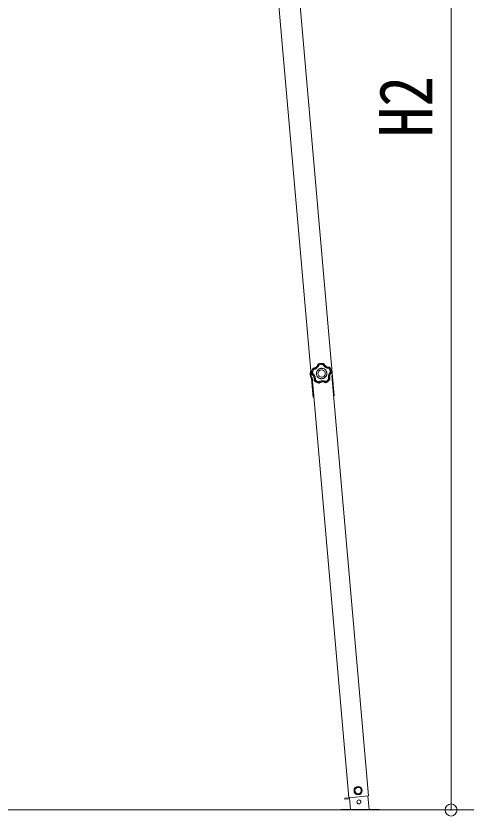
# Model space of a CAD drawing. Units: millimetres at full size; details may follow other scales. Extents: x -6988 to 7066, y -4877 to 4823.
# Drawn here: x -2885 to -1953, y -1542 to 113 of the extents above; entities that cross this region are included whole.
import ezdxf
from ezdxf.enums import TextEntityAlignment as Align

# ---------------------------------------------------------------- set-up
doc = ezdxf.new("R2010")
doc.units = ezdxf.units.MM
doc.header["$LTSCALE"] = 25
doc.header["$PDMODE"] = 32
doc.header["$PDSIZE"] = 25
for name, color, linetype, lineweight in [('0-0_0', 7, 'Continuous', 9), ('0-A_寸法', 6, 'Continuous', 9), ('1-A', 7, 'Continuous', 9)]:
    doc.layers.add(name, color=color, linetype=linetype, lineweight=lineweight)
doc.styles.add('ＭＳ ゴシック', font='')
doc.styles.get('ＭＳ ゴシック').set_extended_font_data('MS Gothic')

msp = doc.modelspace()

# ---------------------------------------------------------------- linework, layer by layer
at = {"layer": '0-0_0'}
msp.add_line((-4869.29, -1529.74), (-1039.74, -1529.74), dxfattribs=at)
at = {"layer": '0-A_寸法'}
for p, q in [((-1984.4, 1378.51), (-1984.4, -1529.69)), ((-1984.4, -1529.69), (-2313.22, -1529.69)), ((-1515.39, -1529.69), (-1984.4, -1529.69))]:
    msp.add_line(p, q, dxfattribs=at)
msp.add_point((-1984.4, -1529.69), dxfattribs=at)
at = {"layer": '1-A', "color": 4}
for p, q in [((-2446.93, 1349.1), (-2269.83, -676.8)), ((-2403.1, 1352.93), (-2226, -672.97)), ((-2195.99, -1504.29), (-2272.03, -634.42)), ((-2155.14, -1500.72), (-2231.18, -630.85))]:
    msp.add_line(p, q, dxfattribs=at)
at = {"layer": '1-A'}
for p, q in [((-2259.19, -607.14), (-2259.5, -607.48)), ((-2259.19, -607.14), (-2259.5, -607.48)), ((-2259.27, -607.79), (-2259.5, -607.48)), ((-2258.95, -607.45), (-2259.27, -607.79)), ((-2258.95, -607.46), (-2259.27, -607.79)), ((-2259.19, -607.14), (-2258.95, -607.45)), ((-2248.29, -606.71), (-2248.1, -606.37)), ((-2247.93, -606.99), (-2248.29, -606.71)), ((-2247.93, -606.99), (-2248.29, -606.71)), ((-2247.74, -606.65), (-2248.1, -606.37)), ((-2247.74, -606.65), (-2248.1, -606.37)), ((-2247.74, -606.65), (-2247.93, -606.99)), ((-2275.42, -622.46), (-2274.71, -622.4)), ((-2275.42, -622.46), (-2274.86, -628.94)), ((-2274.71, -622.4), (-2273.58, -635.35)), ((-2273.22, -627.45), (-2272.86, -627.33)), ((-2273.22, -627.45), (-2273.01, -627.85)), ((-2273.22, -627.45), (-2273.01, -627.85)), ((-2272.64, -627.73), (-2273.01, -627.85)), ((-2272.86, -627.33), (-2272.64, -627.73)), ((-2272.86, -627.33), (-2272.64, -627.73)), ((-2270.15, -616.42), (-2270.54, -616.67)), ((-2270.16, -616.42), (-2270.54, -616.67)), ((-2270.27, -616.95), (-2270.54, -616.67)), ((-2269.89, -616.7), (-2270.27, -616.95)), ((-2269.89, -616.7), (-2270.27, -616.95)), ((-2270.15, -616.42), (-2269.89, -616.7)), ((-2236.17, -614.34), (-2235.95, -614.02)), ((-2235.76, -614.54), (-2236.17, -614.34)), ((-2235.76, -614.54), (-2236.17, -614.34)), ((-2235.53, -614.22), (-2235.95, -614.02)), ((-2235.53, -614.22), (-2235.95, -614.02)), ((-2235.53, -614.22), (-2235.76, -614.54)), ((-2231.91, -624.88), (-2231.75, -624.45)), ((-2231.91, -624.88), (-2231.75, -624.45)), ((-2231.53, -624.95), (-2231.91, -624.88)), ((-2231.75, -624.45), (-2231.37, -624.52)), ((-2231.53, -624.95), (-2231.37, -624.52)), ((-2231.53, -624.95), (-2231.37, -624.52)), ((-2274.29, -635.42), (-2274.86, -628.94)), ((-2274.29, -635.42), (-2273.58, -635.35)), ((-2267.79, -640.75), (-2267.45, -640.58)), ((-2267.79, -640.75), (-2267.67, -641.19)), ((-2267.79, -640.75), (-2267.67, -641.19)), ((-2267.32, -641.02), (-2267.67, -641.19)), ((-2267.45, -640.58), (-2267.32, -641.02)), ((-2267.44, -640.58), (-2267.32, -641.02)), ((-2235.33, -638.79), (-2235.27, -638.33)), ((-2235.33, -638.79), (-2235.26, -638.33)), ((-2234.96, -638.9), (-2235.33, -638.79)), ((-2235.26, -638.33), (-2234.9, -638.45)), ((-2234.96, -638.9), (-2234.9, -638.45)), ((-2234.96, -638.9), (-2234.9, -638.45)), ((-2258.25, -646.69), (-2257.8, -646.61)), ((-2258.25, -646.69), (-2257.8, -646.61)), ((-2258.25, -647.08), (-2258.25, -646.69)), ((-2258.25, -647.08), (-2257.8, -646.99)), ((-2258.25, -647.08), (-2257.8, -646.99)), ((-2257.8, -646.61), (-2257.8, -646.99)), ((-2243.97, -645.64), (-2243.52, -645.66)), ((-2243.92, -646.02), (-2243.97, -645.64)), ((-2243.97, -645.64), (-2243.52, -645.66)), ((-2243.92, -646.02), (-2243.47, -646.04)), ((-2243.92, -646.02), (-2243.47, -646.04)), ((-2243.52, -645.66), (-2243.47, -646.04)), ((-2204.43, -1505.33), (-2194.57, -1504.46)), ((-2204.43, -1505.33), (-2204.26, -1507.32)), ((-2195.99, -1504.29), (-2155.15, -1500.72)), ((-2194.59, -1504.17), (-2192.45, -1528.67)), ((-2154.1, -1528.67), (-2156.54, -1500.83)), ((-2194.39, -1506.46), (-2204.26, -1507.32)), ((-2132.75, -1528.67), (-2212.75, -1528.68)), ((-2212.75, -1529.68), (-2212.75, -1528.68)), ((-2212.75, -1529.68), (-2132.75, -1529.67)), ((-2132.75, -1529.67), (-2132.75, -1528.67))]:
    msp.add_line(p, q, dxfattribs=at)
for points in [[(-2259.5, -607.48), (-2259.71, -608.12), (-2259.95, -608.74), (-2260.18, -609.28), (-2260.33, -609.58), (-2260.48, -609.88), (-2260.65, -610.17), (-2260.82, -610.46), (-2261, -610.75), (-2261.62, -611.64), (-2262.49, -612.64), (-2263.47, -613.56), (-2264.54, -614.36), (-2265.68, -615.05), (-2266.67, -615.51), (-2266.98, -615.64), (-2267.29, -615.76), (-2267.61, -615.87), (-2267.93, -615.97), (-2268.26, -616.06), (-2268.83, -616.2), (-2269.49, -616.33), (-2270.16, -616.42)], [(-2269.89, -616.7), (-2269.23, -616.61), (-2268.58, -616.48), (-2268, -616.34), (-2267.68, -616.25), (-2267.37, -616.15), (-2267.05, -616.04), (-2266.75, -615.92), (-2266.44, -615.8), (-2265.94, -615.58), (-2265.36, -615.28), (-2264.79, -614.96), (-2264.48, -614.76), (-2264.2, -614.58), (-2263.93, -614.39), (-2263.67, -614.19), (-2263.4, -613.98), (-2262.9, -613.55), (-2261.97, -612.62), (-2261.14, -611.6), (-2260.61, -610.8), (-2260.28, -610.23), (-2259.98, -609.64), (-2259.71, -609.04), (-2259.48, -608.42), (-2259.27, -607.79)], [(-2259.27, -607.79), (-2259.24, -607.81), (-2259.16, -607.87), (-2259.05, -607.96), (-2258.9, -608.07), (-2258.72, -608.21), (-2258.53, -608.36), (-2258.31, -608.53), (-2258.08, -608.72), (-2257.84, -608.92), (-2257.6, -609.12), (-2257.85, -609.77), (-2258.13, -610.41), (-2258.4, -610.96), (-2258.57, -611.27), (-2258.74, -611.57), (-2258.92, -611.87), (-2259.11, -612.17), (-2259.3, -612.46), (-2259.92, -613.29), (-2260.83, -614.33), (-2261.83, -615.28), (-2262.19, -615.58), (-2262.46, -615.79), (-2262.74, -616), (-2263.03, -616.2), (-2263.31, -616.39), (-2263.7, -616.64), (-2264.3, -616.99), (-2264.91, -617.3), (-2265.53, -617.59), (-2266.17, -617.85), (-2266.83, -618.08), (-2267.5, -618.28), (-2268.18, -618.44), (-2268.86, -618.58)], [(-2248.1, -606.37), (-2250.89, -606), (-2253.7, -606.01), (-2256.47, -606.39), (-2259.19, -607.14)], [(-2248.1, -606.37), (-2250.89, -606), (-2253.7, -606.01), (-2256.47, -606.39), (-2259.19, -607.14)], [(-2248.29, -606.71), (-2250.97, -606.37), (-2253.67, -606.38), (-2256.34, -606.74), (-2258.95, -607.46)], [(-2258.95, -607.46), (-2258.92, -607.49), (-2258.86, -607.56), (-2258.77, -607.67), (-2258.65, -607.81), (-2258.51, -607.99), (-2258.35, -608.18), (-2258.17, -608.4), (-2257.99, -608.63), (-2257.79, -608.87), (-2257.6, -609.12)], [(-2249.4, -608.55), (-2253.53, -608.38), (-2257.6, -609.12)], [(-2248.29, -606.71), (-2248.31, -606.75), (-2248.36, -606.83), (-2248.44, -606.95), (-2248.54, -607.11), (-2248.66, -607.3), (-2248.79, -607.51), (-2248.93, -607.75), (-2249.08, -608.01), (-2249.24, -608.27), (-2249.4, -608.55)], [(-2247.93, -606.99), (-2247.96, -607.02), (-2248.03, -607.09), (-2248.13, -607.19), (-2248.26, -607.32), (-2248.41, -607.48), (-2248.59, -607.67), (-2248.78, -607.87), (-2248.98, -608.08), (-2249.19, -608.31), (-2249.4, -608.55)], [(-2236.17, -614.34), (-2236.19, -614.38), (-2236.22, -614.47), (-2236.26, -614.6), (-2236.33, -614.78), (-2236.4, -614.99), (-2236.49, -615.22), (-2236.59, -615.48), (-2236.69, -615.76), (-2236.81, -616.05), (-2236.93, -616.34), (-2237.63, -616.3), (-2238.33, -616.23), (-2239.02, -616.13), (-2239.72, -615.99), (-2240.4, -615.82), (-2241.4, -615.5), (-2242.68, -614.97), (-2243.91, -614.32), (-2244.43, -614), (-2244.73, -613.8), (-2245.02, -613.6), (-2245.3, -613.39), (-2245.58, -613.18), (-2245.91, -612.9), (-2246.43, -612.44), (-2246.93, -611.95), (-2247.41, -611.44), (-2247.86, -610.9), (-2248.28, -610.34), (-2248.68, -609.76), (-2249.06, -609.17), (-2249.4, -608.55)], [(-2247.93, -606.99), (-2247.64, -607.59), (-2247.32, -608.17), (-2246.96, -608.73), (-2246.58, -609.28), (-2246.17, -609.8), (-2245.74, -610.3), (-2245.28, -610.77), (-2244.8, -611.22), (-2244.47, -611.5), (-2244.21, -611.71), (-2243.94, -611.91), (-2243.68, -612.1), (-2243.4, -612.28), (-2243.03, -612.52), (-2241.87, -613.14), (-2240.66, -613.64), (-2239.71, -613.93), (-2239.39, -614.01), (-2239.06, -614.08), (-2238.74, -614.14), (-2238.41, -614.2), (-2238.08, -614.24), (-2237.5, -614.3), (-2236.84, -614.34), (-2236.17, -614.34)], [(-2235.95, -614.02), (-2236.62, -614.03), (-2237.29, -613.99), (-2237.87, -613.93), (-2238.21, -613.89), (-2238.54, -613.83), (-2238.87, -613.77), (-2239.2, -613.69), (-2239.52, -613.61), (-2240.56, -613.29), (-2241.79, -612.78), (-2242.96, -612.13), (-2244.06, -611.36), (-2245.06, -610.48), (-2245.8, -609.69), (-2246.02, -609.43), (-2246.23, -609.17), (-2246.43, -608.9), (-2246.63, -608.63), (-2246.81, -608.35), (-2247.12, -607.85), (-2247.45, -607.26), (-2247.74, -606.65)], [(-2270.54, -616.67), (-2271.75, -619.21), (-2272.61, -621.88), (-2273.1, -624.64), (-2273.23, -627.45)], [(-2270.54, -616.67), (-2271.75, -619.21), (-2272.61, -621.88), (-2273.1, -624.64), (-2273.22, -627.45)], [(-2273.01, -627.85), (-2272.46, -628.25), (-2271.94, -628.67), (-2271.5, -629.06), (-2271.26, -629.29), (-2271.02, -629.53), (-2270.79, -629.78), (-2270.57, -630.03), (-2270.35, -630.29), (-2269.7, -631.16), (-2269.01, -632.3), (-2268.45, -633.51), (-2268.01, -634.78), (-2267.72, -636.07), (-2267.58, -637.15), (-2267.55, -637.49), (-2267.54, -637.82), (-2267.53, -638.16), (-2267.54, -638.5), (-2267.55, -638.83), (-2267.59, -639.42), (-2267.68, -640.09), (-2267.79, -640.75)], [(-2270.27, -616.95), (-2271.43, -619.4), (-2272.25, -621.97), (-2272.73, -624.62), (-2272.86, -627.33)], [(-2272.86, -627.33), (-2272.81, -627.31), (-2272.73, -627.27), (-2272.59, -627.22), (-2272.42, -627.15), (-2272.21, -627.07), (-2271.98, -626.97), (-2271.72, -626.87), (-2271.44, -626.77), (-2271.15, -626.66), (-2270.85, -626.55)], [(-2272.64, -627.73), (-2272.6, -627.7), (-2272.52, -627.65), (-2272.41, -627.57), (-2272.26, -627.46), (-2272.07, -627.34), (-2271.86, -627.2), (-2271.63, -627.05), (-2271.38, -626.89), (-2271.12, -626.72), (-2270.85, -626.55), (-2270.31, -626.99), (-2269.79, -627.46), (-2269.35, -627.89), (-2269.11, -628.14), (-2268.87, -628.4), (-2268.64, -628.66), (-2268.42, -628.93), (-2268.21, -629.2), (-2267.6, -630.05), (-2266.89, -631.23), (-2266.3, -632.48), (-2266.13, -632.91), (-2266.01, -633.24), (-2265.9, -633.57), (-2265.8, -633.9), (-2265.7, -634.24), (-2265.59, -634.68), (-2265.44, -635.35), (-2265.33, -636.03), (-2265.25, -636.72), (-2265.2, -637.41), (-2265.19, -638.1), (-2265.21, -638.8), (-2265.26, -639.49), (-2265.34, -640.19)], [(-2267.45, -640.58), (-2267.33, -639.93), (-2267.25, -639.27), (-2267.21, -638.68), (-2267.19, -638.35), (-2267.19, -638.01), (-2267.2, -637.68), (-2267.21, -637.35), (-2267.23, -637.03), (-2267.29, -636.48), (-2267.39, -635.83), (-2267.52, -635.19), (-2267.61, -634.84), (-2267.7, -634.52), (-2267.8, -634.2), (-2267.91, -633.89), (-2268.02, -633.58), (-2268.28, -632.97), (-2268.87, -631.79), (-2269.59, -630.69), (-2270.19, -629.94), (-2270.63, -629.44), (-2271.1, -628.98), (-2271.59, -628.54), (-2272.1, -628.12), (-2272.64, -627.73)], [(-2270.27, -616.95), (-2270.26, -616.96), (-2270.25, -616.98), (-2270.22, -617.01), (-2270.19, -617.05), (-2270.16, -617.09), (-2270.11, -617.14), (-2270.07, -617.2), (-2270.01, -617.27), (-2269.95, -617.34), (-2269.89, -617.41), (-2269.81, -617.51), (-2269.65, -617.69), (-2269.48, -617.88), (-2269.34, -618.04), (-2269.25, -618.15), (-2269.16, -618.25), (-2269.06, -618.36), (-2268.96, -618.47), (-2268.86, -618.58), (-2270.3, -622.45), (-2270.85, -626.55)], [(-2269.89, -616.7), (-2269.88, -616.71), (-2269.87, -616.73), (-2269.86, -616.76), (-2269.83, -616.81), (-2269.81, -616.86), (-2269.78, -616.92), (-2269.74, -616.98), (-2269.7, -617.06), (-2269.66, -617.14), (-2269.61, -617.23), (-2269.56, -617.34), (-2269.45, -617.54), (-2269.32, -617.77), (-2269.22, -617.95), (-2269.15, -618.08), (-2269.08, -618.2), (-2269.01, -618.32), (-2268.94, -618.45), (-2268.86, -618.58)], [(-2241.46, -626.2), (-2241.59, -625.11), (-2241.83, -624.05), (-2242.17, -623.04), (-2242.6, -622.07), (-2243.12, -621.16), (-2243.72, -620.31), (-2244.4, -619.53), (-2245.15, -618.81), (-2245.96, -618.17), (-2246.83, -617.61), (-2247.76, -617.13), (-2248.73, -616.74), (-2249.75, -616.45), (-2250.8, -616.26), (-2251.88, -616.17), (-2252.98, -616.19), (-2254.08, -616.32), (-2255.14, -616.56), (-2256.15, -616.9), (-2257.12, -617.33), (-2258.03, -617.85), (-2258.88, -618.45), (-2259.66, -619.13), (-2260.38, -619.88), (-2261.02, -620.69), (-2261.58, -621.56), (-2262.06, -622.49), (-2262.45, -623.46), (-2262.74, -624.48), (-2262.93, -625.53), (-2263.02, -626.61), (-2263, -627.71), (-2262.87, -628.81), (-2262.63, -629.87), (-2262.29, -630.88), (-2261.86, -631.85), (-2261.34, -632.76), (-2260.74, -633.61), (-2260.06, -634.39)], [(-2260.06, -634.39), (-2259.31, -635.11), (-2258.5, -635.75), (-2257.63, -636.31), (-2256.7, -636.79), (-2255.73, -637.18), (-2254.71, -637.47), (-2253.66, -637.66), (-2252.58, -637.75), (-2251.48, -637.73), (-2250.38, -637.6), (-2249.32, -637.36), (-2248.31, -637.02), (-2247.34, -636.59), (-2246.43, -636.07), (-2245.58, -635.47), (-2244.8, -634.79), (-2244.08, -634.04), (-2243.44, -633.23), (-2242.88, -632.36), (-2242.4, -631.43), (-2242.01, -630.46), (-2241.72, -629.44), (-2241.53, -628.39), (-2241.44, -627.31), (-2241.46, -626.2)], [(-2235.27, -638.33), (-2235.31, -638.33), (-2235.4, -638.33), (-2235.55, -638.32), (-2235.73, -638.32), (-2235.95, -638.31), (-2236.2, -638.3), (-2236.48, -638.29), (-2236.78, -638.27), (-2237.09, -638.25), (-2237.4, -638.23), (-2237.58, -637.55), (-2237.73, -636.86), (-2237.85, -636.17), (-2237.93, -635.47), (-2237.98, -634.77), (-2237.99, -633.72), (-2237.88, -632.34), (-2237.64, -630.96), (-2237.5, -630.37), (-2237.4, -630.03), (-2237.3, -629.69), (-2237.19, -629.36), (-2237.07, -629.03), (-2236.91, -628.62), (-2236.63, -627.98), (-2236.32, -627.36), (-2235.98, -626.75), (-2235.61, -626.16), (-2235.21, -625.58), (-2234.78, -625.02), (-2234.33, -624.48), (-2233.85, -623.96)], [(-2235.76, -614.54), (-2235.78, -614.58), (-2235.83, -614.66), (-2235.91, -614.78), (-2236.01, -614.94), (-2236.12, -615.13), (-2236.26, -615.34), (-2236.41, -615.57), (-2236.57, -615.82), (-2236.75, -616.08), (-2236.93, -616.34)], [(-2233.85, -623.96), (-2234.96, -619.98), (-2236.93, -616.34)], [(-2231.91, -624.88), (-2232.39, -625.34), (-2232.84, -625.83), (-2233.27, -626.33), (-2233.67, -626.86), (-2234.04, -627.42), (-2234.38, -627.98), (-2234.69, -628.56), (-2234.96, -629.16), (-2235.13, -629.56), (-2235.24, -629.87), (-2235.35, -630.19), (-2235.45, -630.5), (-2235.55, -630.82), (-2235.65, -631.25), (-2235.89, -632.54), (-2235.99, -633.85), (-2235.97, -634.84), (-2235.95, -635.17), (-2235.91, -635.5), (-2235.87, -635.83), (-2235.82, -636.16), (-2235.77, -636.49), (-2235.64, -637.06), (-2235.47, -637.7), (-2235.26, -638.33)], [(-2231.75, -624.45), (-2232.26, -621.79), (-2233.1, -619.23), (-2234.27, -616.8), (-2235.76, -614.54)], [(-2234.9, -638.45), (-2235.11, -637.81), (-2235.28, -637.16), (-2235.4, -636.59), (-2235.46, -636.26), (-2235.51, -635.92), (-2235.55, -635.59), (-2235.59, -635.26), (-2235.61, -634.92), (-2235.62, -633.83), (-2235.51, -632.51), (-2235.26, -631.19), (-2234.87, -629.91), (-2234.34, -628.69), (-2233.82, -627.73), (-2233.64, -627.45), (-2233.46, -627.17), (-2233.26, -626.89), (-2233.06, -626.62), (-2232.86, -626.36), (-2232.48, -625.91), (-2232.02, -625.42), (-2231.53, -624.95)], [(-2231.37, -624.52), (-2231.88, -621.75), (-2232.76, -619.09), (-2233.98, -616.57), (-2235.53, -614.22)], [(-2231.37, -624.52), (-2231.89, -621.75), (-2232.76, -619.09), (-2233.98, -616.57), (-2235.53, -614.22)], [(-2231.75, -624.45), (-2231.8, -624.44), (-2231.89, -624.41), (-2232.03, -624.38), (-2232.21, -624.33), (-2232.43, -624.28), (-2232.67, -624.22), (-2232.94, -624.16), (-2233.23, -624.09), (-2233.54, -624.03), (-2233.85, -623.96)], [(-2231.91, -624.88), (-2231.95, -624.86), (-2232.04, -624.82), (-2232.16, -624.75), (-2232.33, -624.67), (-2232.53, -624.57), (-2232.75, -624.46), (-2233, -624.34), (-2233.27, -624.22), (-2233.56, -624.09), (-2233.85, -623.96)], [(-2267.67, -641.19), (-2265.63, -643.13), (-2263.36, -644.77), (-2260.89, -646.09), (-2258.25, -647.08)], [(-2267.67, -641.19), (-2265.63, -643.13), (-2263.36, -644.77), (-2260.89, -646.09), (-2258.25, -647.08)], [(-2267.44, -640.58), (-2267.4, -640.58), (-2267.31, -640.56), (-2267.17, -640.54), (-2266.98, -640.51), (-2266.77, -640.47), (-2266.52, -640.43), (-2266.25, -640.37), (-2265.96, -640.32), (-2265.65, -640.25), (-2265.34, -640.19)], [(-2267.32, -641.02), (-2267.28, -641.01), (-2267.19, -640.97), (-2267.06, -640.92), (-2266.88, -640.85), (-2266.68, -640.77), (-2266.44, -640.67), (-2266.19, -640.56), (-2265.92, -640.44), (-2265.63, -640.32), (-2265.34, -640.19)], [(-2267.32, -641.02), (-2265.35, -642.88), (-2263.16, -644.45), (-2260.79, -645.73), (-2258.25, -646.69)], [(-2265.34, -640.19), (-2262.1, -642.76), (-2258.37, -644.54)], [(-2257.8, -646.61), (-2257.82, -646.57), (-2257.84, -646.47), (-2257.88, -646.34), (-2257.94, -646.16), (-2258, -645.95), (-2258.07, -645.71), (-2258.14, -645.44), (-2258.22, -645.15), (-2258.29, -644.85), (-2258.37, -644.54), (-2257.78, -644.16), (-2257.17, -643.81), (-2256.55, -643.48), (-2255.91, -643.19), (-2255.25, -642.93), (-2254.26, -642.59), (-2252.91, -642.27), (-2251.53, -642.07), (-2250.92, -642.02), (-2250.57, -642.01), (-2250.21, -642), (-2249.86, -642.01), (-2249.51, -642.02), (-2249.08, -642.04), (-2248.38, -642.11), (-2247.7, -642.21), (-2247.01, -642.35), (-2246.33, -642.52), (-2245.66, -642.72), (-2244.99, -642.95), (-2244.34, -643.22), (-2243.7, -643.52)], [(-2258.25, -646.69), (-2258.26, -646.64), (-2258.26, -646.55), (-2258.28, -646.41), (-2258.29, -646.22), (-2258.3, -646), (-2258.32, -645.75), (-2258.33, -645.47), (-2258.35, -645.17), (-2258.36, -644.86), (-2258.37, -644.54)], [(-2243.97, -645.64), (-2244.56, -645.33), (-2245.16, -645.05), (-2245.78, -644.8), (-2246.4, -644.58), (-2247.04, -644.4), (-2247.69, -644.25), (-2248.33, -644.14), (-2248.99, -644.06), (-2249.42, -644.03), (-2249.75, -644.01), (-2250.08, -644.01), (-2250.42, -644.01), (-2250.75, -644.02), (-2251.19, -644.05), (-2252.49, -644.22), (-2253.77, -644.54), (-2254.7, -644.86), (-2255.01, -644.98), (-2255.31, -645.12), (-2255.61, -645.26), (-2255.91, -645.4), (-2256.2, -645.56), (-2256.71, -645.86), (-2257.27, -646.22), (-2257.8, -646.61)], [(-2257.8, -646.99), (-2257.26, -646.6), (-2256.69, -646.23), (-2256.19, -645.94), (-2255.89, -645.78), (-2255.59, -645.63), (-2255.29, -645.48), (-2254.98, -645.35), (-2254.67, -645.22), (-2253.64, -644.88), (-2252.34, -644.57), (-2251.01, -644.41), (-2249.67, -644.38), (-2248.35, -644.5), (-2247.28, -644.71), (-2246.95, -644.79), (-2246.63, -644.88), (-2246.31, -644.98), (-2245.99, -645.08), (-2245.67, -645.2), (-2245.13, -645.42), (-2244.52, -645.7), (-2243.92, -646.02)], [(-2243.97, -645.64), (-2243.97, -645.6), (-2243.95, -645.5), (-2243.93, -645.36), (-2243.9, -645.18), (-2243.87, -644.96), (-2243.84, -644.71), (-2243.8, -644.44), (-2243.77, -644.14), (-2243.73, -643.83), (-2243.7, -643.52)], [(-2243.7, -643.52), (-2240.26, -641.23), (-2237.4, -638.23)], [(-2243.52, -645.66), (-2243.52, -645.61), (-2243.52, -645.52), (-2243.53, -645.37), (-2243.55, -645.19), (-2243.56, -644.97), (-2243.58, -644.71), (-2243.61, -644.44), (-2243.63, -644.14), (-2243.67, -643.83), (-2243.7, -643.52)], [(-2243.52, -645.66), (-2241.14, -644.35), (-2238.97, -642.76), (-2237.02, -640.9), (-2235.33, -638.79)], [(-2243.47, -646.04), (-2240.99, -644.7), (-2238.73, -643.05), (-2236.71, -641.1), (-2234.95, -638.9)], [(-2243.47, -646.04), (-2240.99, -644.7), (-2238.73, -643.04), (-2236.71, -641.1), (-2234.96, -638.9)], [(-2235.33, -638.79), (-2235.37, -638.77), (-2235.46, -638.75), (-2235.6, -638.72), (-2235.78, -638.67), (-2236, -638.62), (-2236.24, -638.56), (-2236.51, -638.48), (-2236.8, -638.41), (-2237.1, -638.32), (-2237.4, -638.23)], [(-2212.75, -1528.68), (-2132.75, -1528.67), (-2132.75, -1529.67)], [(-2132.75, -1529.67), (-2212.75, -1529.68), (-2212.75, -1528.68)]]:
    msp.add_lwpolyline(points, dxfattribs=at)
for points in [[(-2244.75, -626.43), (-2245, -624.94), (-2245.54, -623.56), (-2246.32, -622.34), (-2247.31, -621.3), (-2248.48, -620.46), (-2249.8, -619.86), (-2251.23, -619.52), (-2252.75, -619.47), (-2254.25, -619.73), (-2255.63, -620.27), (-2256.85, -621.05), (-2257.89, -622.04), (-2258.73, -623.21), (-2259.33, -624.53), (-2259.67, -625.96), (-2259.71, -627.48), (-2259.46, -628.98), (-2258.92, -630.35), (-2258.14, -631.58), (-2257.15, -632.62), (-2255.98, -633.46), (-2254.66, -634.06), (-2253.23, -634.4), (-2251.71, -634.44), (-2250.21, -634.19), (-2248.83, -633.65), (-2247.61, -632.87), (-2246.57, -631.88), (-2245.73, -630.71), (-2245.13, -629.39), (-2244.79, -627.95)], [(-2177.36, -1482.07), (-2183.5, -1486.38), (-2182.85, -1493.85), (-2176.05, -1497.03), (-2169.9, -1492.72), (-2170.55, -1485.24)]]:
    msp.add_lwpolyline(points, close=True, dxfattribs=at)
for centre, radius in [((-2176.7, -1489.55), 8.5), ((-2176.7, -1489.55), 7.7), ((-2176.7, -1489.55), 6.5), ((-2175.04, -1513.09), 4)]:
    msp.add_circle(centre, radius, dxfattribs=at)
for centre, radius, start, end in [((-2256.02, -627.29), 20, 166.03843, 203.96957), ((-2135.85, -1530.67), 1, 90.004, 150.004)]:
    msp.add_arc(centre, radius, start, end, dxfattribs=at)

# ---------------------------------------------------------------- texts
at = {"layer": '0-A_寸法', "color": 7, "style": 'ＭＳ ゴシック', "width": 0.85}
msp.add_text('H2', height=110, rotation=90, dxfattribs=at).set_placement((-1990.4, -138.59), align=Align.BOTTOM_LEFT)

doc.saveas('drawing.dxf')
